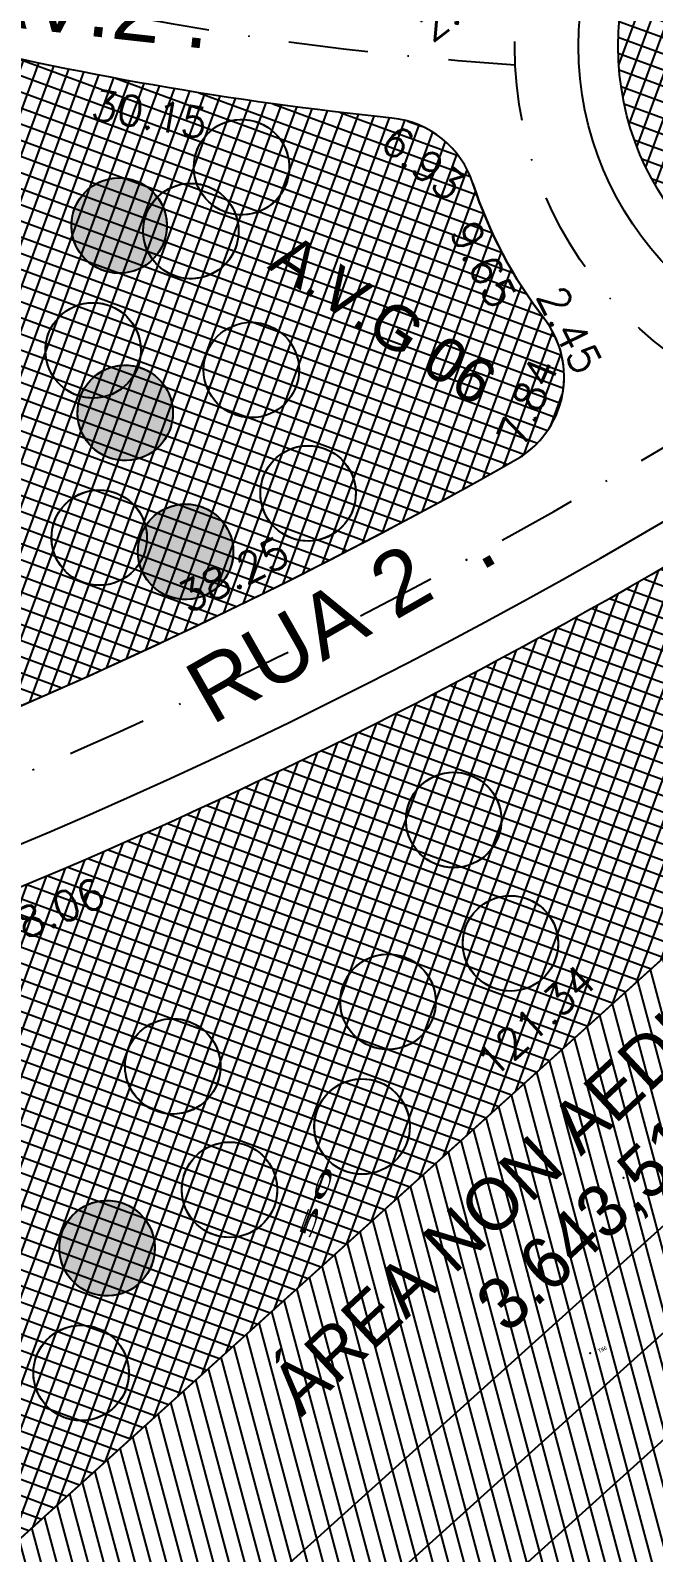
# Model space of a CAD drawing. Header units: millimetres. Extents: x -4430026 to 4783824, y 584 to 9593110.
# Drawn here: x 2979.8 to 3019, y 645.2 to 740.9 of the extents above; entities that cross this region are included whole.
import ezdxf
from ezdxf.enums import TextEntityAlignment as Align

# ---------------------------------------------------------------- set-up
doc = ezdxf.new("R2010")
doc.units = ezdxf.units.MM
doc.linetypes.add('CONTINUO', pattern=[0])
doc.linetypes.add('DASHDOT', pattern=[1, 0.5, -0.25, 0, -0.25])
for name, color, linetype in [('AGT CI', 252, 'Continuous'), ('Calçada', 1, 'Continuous'), ('Cota', 8, 'Continuous'), ('EIXO DAS VIAS', 252, 'DASHDOT'), ('MOLHO', 88, 'Continuous'), ('Nomes de Ruas', 3, 'Continuous'), ('NON AEDIFICANDI', 252, 'Continuous'), ('TXT A.VERDES', 7, 'Continuous'), ('Área Verde Alameda etc.', 92, 'Continuous'), ('Área Verde Geral', 98, 'Continuous')]:
    doc.layers.add(name, color=color, linetype=linetype)
doc.styles.add('arcad1', font='romans.shx')
doc.styles.add('ARIAL', font='arial.ttf', dxfattribs={"height": 0.25})
doc.styles.add('ROMANS', font='romans.shx')
doc.styles.add('SIMPLEX', font='verdana.ttf', dxfattribs={"height": 0.2})
doc.dimstyles.new('BOLA100', dxfattribs={"dimscale": 0, "dimtxt": 1.9, "dimasz": 0.18, "dimexe": 0.18, "dimexo": 0.063, "dimgap": 0, "dimtad": 1, "dimzin": 4, "dimdsep": 46, "dimtxsty": 'ROMANS', "dimcen": 0.09, "dimse1": 1, "dimse2": 1, "dimsd1": 1, "dimsd2": 1, "dimclrt": 256, "dimaunit": 1, "dimadec": 4, "dimazin": 0, "dimtfac": 1.2, "dimtix": 1, "dimtmove": 2, "dimatfit": 3, "dimfxl": 1, "dimtvp": 2, "dimtolj": 1, "dimtzin": 4, "dimarcsym": 0})
pattern_1 = [(69.82082076021932, (-350710.3129513949, -9590084.730252339), (-0.8940340631347666, 0.3285716724776191), []), (159.8208207602193, (-350710.3129513949, -9590084.730252339), (-0.3285716724776191, -0.8940340631347666), [])]

# ---------------------------------------------------------------- blocks, each defined once
blk = doc.blocks.new('*D7285')
at = {"layer": 'DEFPOINTS', "color": 0}
for p in [(3024.396313805004, 948.4351791050768), (2962.953946048264, 751.6561039630813)]:
    blk.add_point(p, dxfattribs=at)
at = {"layer": 'Cota', "insert": (2961.094252566678, 745.7001361456254), "char_height": 1.9, "attachment_point": 5, "rotation": 72.65952952900368, "style": 'ROMANS'}
blk.add_mtext('\\A1;R206.15', dxfattribs=at)
blk = doc.blocks.new('*D7429')
at = {"layer": 'DEFPOINTS', "color": 0}
for p in [(3058.286737488454, 717.4703627173346), (2967.203515573854, 637.2812898272289), (2968.20399428798, 636.1726987232007)]:
    blk.add_point(p, dxfattribs=at)
at = {"layer": 'Cota', "insert": (3011.608405858768, 678.6353817304621), "char_height": 1.9, "attachment_point": 5, "rotation": 42.0655468287979, "style": 'ROMANS'}
blk.add_mtext('\\A1;121.34', dxfattribs=at)

msp = doc.modelspace()

# ---------------------------------------------------------------- hatches: boundary and pattern name
at = {"layer": 'MOLHO'}
for points in [[(2988.093358418775, 729.942222692121, 1), (2982.685309742914, 727.3435673658291, 1)], [(2988.478199631312, 718.1632643454263, 1), (2983.07015095452, 715.5646090191344, 1)], [(2992.277505715714, 709.4256028663854, 1), (2986.869457039387, 706.8269475419561, 1)], [(2987.335585475304, 665.6224238705377, 1), (2981.927536798978, 663.0237685442457, 1)]]:
    msp.add_hatch(color=256, dxfattribs=at).paths.add_polyline_path(points)
at = {"layer": 'NON AEDIFICANDI'}
h = msp.add_hatch(dxfattribs=at)
h.set_pattern_fill('ANSI31', color=256, scale=0.3, angle=59.99999999999993, style=0)
h.set_pattern_definition([(104.9999999999998, (-350710.3129513949, -9590084.730252339), (-0.9200443495403381, -0.2465251404601488), [])])
h.paths.add_polyline_path([(3101.711835811891, 749.1986135896782), (3100.08263361738, 755.1902244631688), (2968.203992664976, 636.1726961527506), (3024.056070989043, 636.2459762245903)])
at = {"layer": 'Área Verde Alameda etc.'}
h = msp.add_hatch(dxfattribs=at)
h.set_pattern_fill('ANSI37', color=256, scale=0.3, angle=24.82082076021936, style=0)
h.set_pattern_definition(pattern_1)
edge = h.paths.add_edge_path()
edge.add_arc((2978.751575805933, 846.3024216238896), 86.9999999982773, 287.5243588538392, 297.5653343669738, ccw=False)
edge.add_arc((3005.851587191793, 760.4794096630553), 2.999999996995954, 107.524358846908, 264.3651280391497)
edge.add_arc((3024.396313838997, 948.4351791386048), 191.8684149489338, 264.3651280404829, 265.3932493269461)
edge.add_arc((3009.468038257141, 763.1672265287975), 5.99999999879148, 265.3932492290191, 284.7120739775706)
edge.add_arc((3009.468038260808, 763.1672265306602), 5.999999999663426, 284.7120739391835, 316.873352274525)
edge.add_arc((3034.282748348474, 739.9243746549378), 28.00000000095194, 11.250444868949614, 136.8733523598771, ccw=False)
edge.add_arc((3067.629396378283, 746.5577045232544), 5.999999999240071, 191.2504448886334, 249.0355412341956)
edge.add_arc((2929.795334357814, 386.8208740186433), 379.2386479504568, 67.91718707058789, 69.0355412261543, ccw=False)
edge.add_arc((3075.752223210513, 746.578895969365), 8.999999998782988, 189.1164169078643, 247.9171870680753, ccw=False)
edge.add_arc((3034.282748339045, 739.9243746549378), 33.00000000042376, 9.116416917619908, 117.5653343684351)
at = {"layer": 'Área Verde Geral'}
h = msp.add_hatch(dxfattribs=at)
h.set_pattern_fill('ANSI37', color=256, scale=0.3, angle=24.82082076021936, style=0)
h.set_pattern_definition(pattern_1)
edge = h.paths.add_edge_path()
edge.add_arc((3034.282748339103, 739.9243746549378), 17.500000000005, 0, 360)
h = msp.add_hatch(dxfattribs=at)
h.set_pattern_fill('ANSI37', color=256, scale=0.3, angle=24.82082076021936, style=0)
h.set_pattern_definition(pattern_1)
edge = h.paths.add_edge_path()
edge.add_arc((3024.396313769206, 948.4351791050772), 214.1484149077177, 256.0802852243268, 264.14566960958746, ccw=False)
edge.add_arc((2851.67943414573, 709.9921384603272), 125.0000000021377, -5.929179564653623, 14.162147524957504, ccw=False)
edge.add_arc((2848.468984525056, 1000.73420513985), 329.3522792619121, 292.7835077634981, 299.4368624586885)
edge.add_arc((3007.385042751137, 719.1274173278848), 5.999999999954626, 299.4368624464802, 374.3496342709339)
edge.add_arc((3007.38504274747, 719.1274173297475), 6.000000002282142, 14.34963424502304, 37.71073075349039)
edge.add_arc((3034.282748337822, 739.924374658663), 27.99999999999863, 197.9695870209001, 217.7107307699222, ccw=False)
edge.add_arc((3001.941254377934, 729.4349624515066), 6.000000000340696, 17.9695870103582, 84.14566959844791)
h = msp.add_hatch(dxfattribs=at)
h.set_pattern_fill('ANSI37', color=256, scale=0.3, angle=24.82082076021936, style=0)
h.set_pattern_definition(pattern_1)
edge = h.paths.add_edge_path()
edge.add_arc((3056.777142515684, 713.7661592923591), 3.9999999994261, 67.8273523811458, 90.15658619618229)
edge.add_arc((3056.777142500143, 713.7661592923591), 3.99999999950745, 90.15658597356828, 130.6934268046546)
edge.add_arc((3034.282748334737, 739.9243746474872), 30.49999999239111, 256.46565016897307, 310.69342696096425, ccw=False)
edge.add_arc((3026.20877285801, 706.3824468628059), 4.00000000068891, 76.465650200054, 104.7119866505772)
edge.add_arc((3026.208772843051, 706.3824468646685), 3.999999995071649, 104.711986450101, 121.1250336505209)
edge.add_arc((2848.468984525638, 1000.734205126811), 339.8522792516164, 284.59305088215604, 301.1250338195969, ccw=False)
edge.add_line((2934.095441839994, 671.8456502631793), (2934.181414076464, 656.1279040463755))
edge.add_line((2934.181414076464, 656.1279040463755), (2934.179793336765, 646.4070822503904))
edge.add_line((2934.179793336765, 646.4070822503904), (2909.179886830841, 646.3387110699455))
edge.add_line((2909.179886830841, 646.3387110699455), (2909.125189887696, 666.3386362810174))
edge.add_arc((2848.468984537803, 1000.734205132399), 339.8522792551014, 271.1084008787125, 280.2811287603735, ccw=False)
edge.add_arc((2854.603465122042, 1243.28648180892), 582.341130961943, 256.511229338136, 270.0432551025399, ccw=False)
edge.add_line((2718.769609450233, 677.0088498443852), (2718.863332873547, 642.7389038671295))
edge.add_line((2718.863332873547, 642.7389038671295), (2718.88218513677, 635.845578929458))
edge.add_line((2718.88218513677, 635.845578929458), (2909.290613002946, 636.0954021029661))
edge.add_line((2909.290613002946, 636.0954021029661), (2934.29080756182, 636.128203315709))
edge.add_line((2934.29080756182, 636.128203315709), (2968.20399428798, 636.1726987232009))
edge.add_line((2968.20399428798, 636.1726987232009), (3058.286737488454, 717.4703627173344))

# ---------------------------------------------------------------- linework, layer by layer
for p in [(3017.116751690266, 668.7561457101742, 54.7554999999702), (3015.026898192113, 657.7255687676857, 54.6704999981448)]:
    msp.add_point(p)
at = {"layer": 'Calçada', "lineweight": -3}
msp.add_lwpolyline([(3058.286737488454, 717.4703627173344, 0.09773912245478478), (3056.766210750548, 717.766144353945, 0.1787432214899407), (3054.169096806889, 716.7989958618323, -0.2411301581648271), (3027.144885955249, 710.2713660281638, 0.123875755306096), (3025.192931666841, 710.2513054386268, 0.07173811319089315), (3024.141143247822, 709.8066121377537, -0.07225975843593249), (2934.095441839994, 671.8456502631793), (2934.181414076464, 656.1279040463755), (2934.179793336765, 646.4070822503904), (2909.179886830841, 646.3387110699455), (2909.125189887696, 666.3386362810174, -0.04004496051043768), (2855.043099998367, 660.9455167968313, -0.05911331187291066), (2718.769609450233, 677.0088498443852), (2718.863332873547, 642.7389038671295), (2718.88218513677, 635.845578929458), (2909.290613002946, 636.0954021029661), (2934.29080756182, 636.128203315709), (2968.20399428798, 636.1726987232009)], format="xyb", close=True, dxfattribs=at)
for radius in [20.000000000005, 17.500000000005]:
    msp.add_circle((3034.282748339103, 739.9243746549378), radius, dxfattribs=at)
at = {"layer": 'Calçada'}
for centre, radius, start, end in [((3001.94125438003, 729.4349624477813), 6, 17.969586995153, 84.1456696121123), ((3007.385042753407, 719.1274173241595), 6, 299.4368624498361, 37.71073078864443), ((2848.4689845353, 1000.734205130536), 329.3522792517206, 271.1084008886581, 299.436862446934), ((2848.4689845353, 1000.734205130536), 337.3522792517206, 271.1084008886581, 301.1250338163362)]:
    msp.add_arc(centre, radius, start, end, dxfattribs=at)
at = {"layer": 'Calçada', "lineweight": -3}
msp.add_arc((3034.282748339103, 739.9243746549378), 28.000000000005, 197.969586995153, 217.7107307886444, dxfattribs=at)
at = {"layer": 'EIXO DAS VIAS', "ltscale": 10}
msp.add_circle((3034.282748339103, 739.9243746549378), 24.000000000005, dxfattribs=at)
for centre, radius, start, end in [((3024.396313790103, 948.4351791069398), 210.1484149169725, 234.7171972417039, 266.1568491381424), ((2848.4689845353, 1000.734205130536), 333.3522792517206, 271.1084008886581, 301.9432498845528)]:
    msp.add_arc(centre, radius, start, end, dxfattribs=at)
at = {"layer": 'NON AEDIFICANDI', "color": 7}
for p, q in [((3114.599662548091, 768.2915199828127), (2938.718334590654, 609.5625493303428)), ((3114.599662548091, 751.4537557846899, 51.85376853344381), (2947.177841326209, 600.3593010381351, 51.85376853344381)), ((3114.599662548091, 744.7186501034317, 51.85376853344381), (2950.561644020769, 596.6780017223696, 51.85376853344381)), ((3114.599662548091, 737.9835444256977, 51.85376853344381), (2953.945446714106, 592.9967024066041, 51.85376853344381))]:
    msp.add_line(p, q, dxfattribs=at)
at = {"layer": 'Área Verde Geral'}
for points in [[(3002.553252227941, 735.4036690649132, -0.03520641344937046), (2972.880334238393, 740.5754969623426, -0.087890217294743), (2976.010726396797, 697.0797503144036, 0.02903889472726078), (3010.333827745506, 713.9020305425415, 0.3390298522007862), (3013.197851133404, 720.6144474894295, 0.1022865152773419), (3012.131696677638, 722.7974686231951, -0.08635065673848934), (3007.648576842026, 731.286035193179, 0.2970494035697245)], [(2993.187995364295, 729.3189730700592, -1), (2992.997170766221, 735.3159377947936, -1)], [(2985.484746381977, 725.6444126628826, -1), (2985.293921780643, 731.6413773913423, -1)], [(2990.001583147199, 725.3027563672999, -1), (2989.810758547728, 731.299721093897, -1)], [(2983.849389470519, 717.7951250467936, -1), (2983.658564870117, 723.7920897752533, -1)], [(2985.869587594048, 713.8654543161879, -1), (2985.678762992715, 719.8624190446476, -1)], [(2997.372142660768, 708.8023532443235, -1), (2997.181318062694, 714.7993179709206, -1)], [(2984.23423068259, 706.0161667000989, -1), (2984.043406082188, 712.0131314285586, -1)], [(2989.66889367845, 705.1277928371469, -1), (2989.478069077117, 711.1247575674693, -1)], [(3006.53241085807, 688.2579073831926, -1), (3006.341586258133, 694.2548721135149, -1)], [(3010.103664286771, 680.4951657411198, -1), (3009.912839688697, 686.4921304677168, -1)], [(3002.400415304453, 676.8206053339431, -1), (3002.209590703585, 682.8175700642655, -1)], [(2988.858968991191, 672.7619158905486, -1), (2988.66814439172, 678.7588806190083, -1)], [(3000.765058393461, 668.9713177178542, -1), (3000.574233793524, 674.9682824463139, -1)], [(2992.430222420358, 664.9991742466132, -1), (2992.239397822284, 670.9961389732102, -1)], [(2984.726973438506, 661.3246138394366, -1), (2984.536148837173, 667.3215785697589, -1)], [(2983.091616526583, 653.4753262233476, -1), (2982.900791926646, 659.4722909536699, -1)]]:
    msp.add_lwpolyline(points, format="xyb", close=True, dxfattribs=at)
for centre in [(2993.092583063395, 732.3174554352204), (2985.389334081077, 728.6428950299064), (2989.906170846765, 728.3012387324611), (2983.753977171482, 720.7936074082295), (2993.705476931167, 719.5635772534201), (2985.774175293614, 716.8639366832117), (2997.276730359868, 711.8008356113473), (2984.138818383553, 709.0146490615348), (2989.573481377551, 708.1262752041707), (3006.43699855717, 691.2563897502164), (3010.008251986337, 683.4936481081436), (3002.305003004019, 679.819087700967), (2988.763556690757, 675.7603982557098), (3000.669646094424, 671.9698000811527), (2992.334810119924, 667.997656613637), (2984.631561138072, 664.3230962064604), (2982.996204227546, 656.4738085866461)]:
    msp.add_circle(centre, 2.999999999999998, dxfattribs=at)

# ---------------------------------------------------------------- texts
at = {"char_height": 0.2499999999999999, "width": 4.999999999999999, "attachment_point": 1, "rotation": 25.797703631811498}
for s, insert in [('{\\fSimSun|b0|i0|c134|p54;TN}', (3017.566919798834, 668.9737432171146, 54.7554999999702)), ('{\\fSimSun|b0|i0|c134|p54;TN6}', (3015.47706630068, 657.9431662764887, 54.67049999814479))]:
    msp.add_mtext(s, dxfattribs=dict(at, insert=insert))
at = {"layer": 'AGT CI', "style": 'SIMPLEX', "width": 3.802649077979638}
msp.add_text('50', height=0.7499999999999998, rotation=70.06472411932707, dxfattribs=at).set_placement((2997.310875667596, 664.7104365136961), (2999.01144832546, 669.3991949782262), align=Align.FIT)
at = {"layer": 'Cota', "char_height": 1.9, "attachment_point": 5, "style": 'ROMANS'}
for s, insert, rotation in [('\\A1;2.98', (3006.757141270196, 742.592207215775), 37.14280322457066), ('\\A1;30.15', (2987.311236486292, 735.6627359912286), 350.11297741695705), ('\\A1;6.93', (3004.494933223805, 732.5949866418282), 321.057628304403), ('\\A1;9.65', (3008.302024794264, 726.2030123826603), 297.840158895356), ('\\A1;2.45', (3013.726303061225, 722.0820509754608), 296.03018249959666), ('\\A1;7.84', (3011.089896286825, 717.5466473531465), 66.89324835781159), ('\\A1;38.25', (2992.580971821664, 706.6973517425845), 26.110185111093262), ('\\A1;98.06', (2980.944821178493, 685.3971072696636), 22.859042350876432)]:
    msp.add_mtext(s, dxfattribs=dict(at, insert=insert, rotation=rotation))
at = {"layer": 'Nomes de Ruas', "extrusion": (-0.08174032972505925, 0.02873299177484383, 0.9962393957679576), "style": 'ARIAL'}
msp.add_text('AV.2 .', height=4, rotation=102.9674616850375, dxfattribs=at).set_placement((-1690.001149090513, 2558.894062846698, -222.5480130914559), align=Align.MIDDLE_CENTER)
at = {"layer": 'Nomes de Ruas', "extrusion": (-0.08295918246834205, -0.0249968070776845, 0.9962393957679576), "style": 'ARIAL'}
msp.add_text('RUA 2  .', height=4, rotation=102.9674616810619, dxfattribs=at).set_placement((191.1112304168355, 3063.432360060732, -265.8438823388578), align=Align.MIDDLE_CENTER)
at = {"layer": 'NON AEDIFICANDI', "color": 7}
for s, p in [('ÁREA NON AEDIFICANDI', (2996.85625848287, 653.6577243219909, 67.79112312862405)), ('3.643,51 m²', (3009.78507199391, 658.8632166657445, 67.7911231288459))]:
    msp.add_text(s, height=3.268379762989121, rotation=43.0239516533065, dxfattribs=at).set_placement(p)
at = {"layer": 'TXT A.VERDES', "linetype": 'CONTINUO', "insert": (2996.206425086932, 728.3272028752158, 103.7075370668876), "char_height": 2.799999999999998, "width": 43.98267497603157, "attachment_point": 1, "rotation": 326.3372202583431, "style": 'arcad1'}
msp.add_mtext('{\\fArial|b0|i0|c0|p34;A.V.G 06}', dxfattribs=at)

# ---------------------------------------------------------------- dimensions: what is measured, and where the dimension line sits
at = {"layer": 'Cota'}
dim = msp.add_radius_dim(center=(3024.396313805004, 948.4351791050768, -51.85376853344381), mpoint=(2962.953946048264, 751.6561039630813, -51.85376853344381), dimstyle='BOLA100', override={"dimscale": 1}, dxfattribs=at)
dim.commit()
dim.dimension.update_dxf_attribs({"geometry": '*D7285', "text_midpoint": (2961.094252566678, 745.7001361456254, -51.85376853344381), "dimtype": 164})
dim = msp.add_aligned_dim(p1=(3058.286737488454, 717.4703627173344), p2=(2968.20399428798, 636.1726987232009), distance=-1.4932956483393531, dimstyle='BOLA100', override={"dimscale": 1}, dxfattribs=at)
dim.commit()
dim.dimension.update_dxf_attribs({"geometry": '*D7429', "text_midpoint": (3011.608405858768, 678.6353817304621)})

doc.saveas('drawing.dxf')
